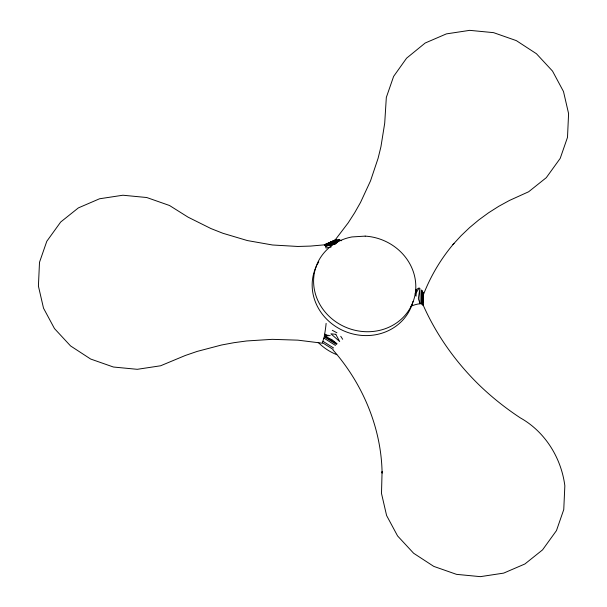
<?xml version="1.0" encoding="UTF-8"?>
<svg xmlns="http://www.w3.org/2000/svg" width="607" height="607" viewBox="0 0 607 607"><rect width="100%" height="100%" fill="white"/><g stroke="black" fill="none" stroke-linecap="round" stroke-linejoin="round"><path stroke-width="0.91" d="M422.153 304.115L422.206 290.806M422.024 297.187L421.964 290.533L421.493 289.994L421.584 303.978L423.033 304.797L423.026 305.412L423.405 293.887M422.593 304.456L422.927 292.066M422.813 304.623L423.17 292.566M416.281 289.592L416.068 296.163L415.241 293.849L416.281 289.592L419.225 287.847L416.174 292.877M422.76 298.849L422.882 295.298M331.202 246.928L325.997 248.058L325.549 246.336L335.792 243.726L338.941 240.691L339.085 239.856L325.314 245.858L338.615 239.773L339.556 239.932A12.982 4.947 38.9 0 1 341.68 240.736M323.979 337.606L322.294 343.198L297.916 340.155L272.179 339.343L246.639 340.967L234.014 342.682L221.54 345.004L197.154 351.415L185.302 355.49L160.605 365.778L137.273 369.314L113.418 367.023L90.663 359.041L70.556 345.929L54.478 328.577L43.514 308.166L38.408 286.087L39.501 262.307L46.792 241.29L60.7 222.01L78.356 207.905L99.571 198.77L122.902 195.226L146.757 197.525L169.512 205.5L188.071 217.162L210.955 228.566L222.868 233.263L247.383 240.569L272.513 244.993L297.862 246.465L310.496 246.085L324.282 244.856L337.135 239.515M423.39 294.714C430.651 276.071 440.963 258.658 453.953 243.445L452.997 244.522L461.032 235.774L469.659 227.542L478.862 219.871L488.589 212.776L498.802 206.289L509.47 200.447L528.644 191.766L546.3 177.661L560.208 158.381L567.499 137.357L568.592 113.585L563.486 91.505L552.522 71.087L536.444 53.735L516.337 40.623L493.582 32.649L469.727 30.35L446.395 33.886L425.181 43.021L406.584 58.181L393.617 76.406L386.325 97.431L384.709 123.175L380.938 146.735L378.093 158.298L370.528 180.848L360.528 202.442L354.647 212.807L348.19 222.852L334.396 240.956M334.76 240.547L335.368 239.864M326.118 323.372A12.982 1.146 -81.5 0 1 324.631 334.229L327.256 335.747L327.939 334.981M335.565 242.041L339.085 239.856L332.188 243.392L335.792 243.726L325.428 246.101L338.941 240.691M324.684 244.978L336.483 239.644M324.798 245.016L336.809 239.583M335.83 239.773L324.282 244.856M324.95 244.758L335.064 240.205M324.76 245.038L333.926 240.918M324.305 335.914L332.15 339.806L337.037 343.873L324.305 335.914L330.208 335.572M324.631 334.229L325.671 334.381L327.256 335.747M332.295 330.291L336.908 332.795M324.146 336.764L336.422 344.45M323.045 341.331L333.554 347.963M322.529 342.743L333.031 349.374M323.872 338.084L335.466 345.444M332.993 349.943C362.751 383.783 381.355 427.806 382.099 473.081L382.076 471.647L381.492 493.415L386.591 515.495L397.562 535.913L413.64 553.265L433.747 566.377L456.502 574.351L480.357 576.65L503.681 573.114L524.903 563.979L542.552 549.874L556.467 530.594L563.759 509.569L564.844 485.797C561.316 457.966 545.078 431.759 520.427 417.942C506.018 408.473 492.467 397.737 480.008 385.817C456.13 362.728 436.456 335.216 423.033 304.797M340.739 336.293L342.689 339.275M420.165 303.811L418.352 298.667L419.885 288.378L420.165 303.811A12.982 3.794 -25 0 0 410.878 306.277M422.017 297.605L422.055 304.039M412.98 301.444A51.603 47.323 20.3 0 1 347.287 332.279A51.603 47.323 20.3 0 1 316.239 266.556M317.021 264.963A51.603 47.323 20.3 0 1 318.781 261.883M336.786 354.7A51.603 47.323 20.3 0 1 318.227 342.439M365.179 236.123L351.931 236.942A51.603 47.323 20.3 0 0 325.238 312.165A51.603 47.323 20.3 0 0 410.81 306.914A51.603 47.323 20.3 0 0 365.179 236.123M335.792 334.32L330.906 333.812L339.7 341.536L335.792 334.32"/></g></svg>
